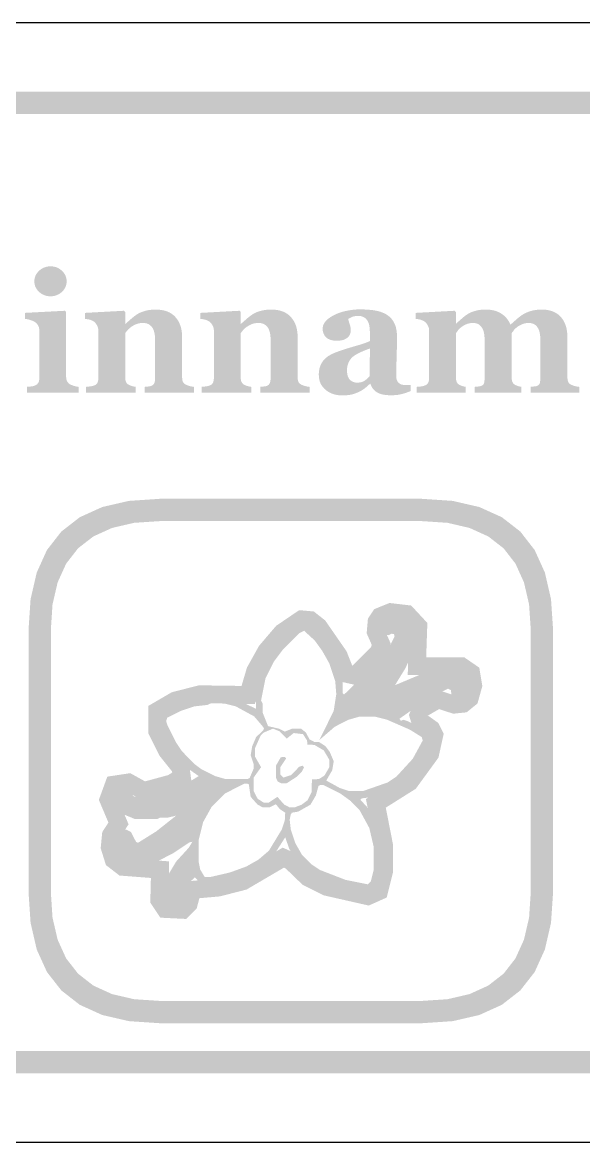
# Model space of a CAD drawing. Header units: millimetres. Extents: x 6 to 594, y 82 to 394.
# Drawn here: x 22.79 to 32.85, y 159.76 to 179.84 of the extents above; entities that cross this region are included whole.
import ezdxf

# ---------------------------------------------------------------- set-up
doc = ezdxf.new("R2010")
doc.units = ezdxf.units.MM
doc.layers.add('CUT', color=1, linetype='Continuous')
doc.layers.add('RASTER', color=7, linetype='Continuous')

msp = doc.modelspace()

# ---------------------------------------------------------------- hatches: boundary and pattern name
at = {"layer": 'RASTER'}
h = msp.add_hatch(color=7, dxfattribs=at)
h.paths.add_polyline_path([(7.2, 176.4), (7.234, 176.916), (7.337, 177.363), (7.509, 177.741), (7.75, 178.05), (8.059, 178.291), (8.438, 178.463), (8.884, 178.566), (9.4, 178.6), (66.6, 178.6), (67.116, 178.566), (67.563, 178.463), (67.941, 178.291), (68.25, 178.05), (68.491, 177.741), (68.663, 177.363), (68.766, 176.916), (68.8, 176.4), (68.8, 163.2), (68.766, 162.684), (68.663, 162.238), (68.491, 161.859), (68.25, 161.55), (67.941, 161.309), (67.563, 161.138), (67.116, 161.034), (66.6, 161), (9.4, 161), (8.884, 161.034), (8.438, 161.138), (8.059, 161.309), (7.75, 161.55), (7.509, 161.859), (7.337, 162.238), (7.234, 162.684), (7.2, 163.2)])
h.paths.add_polyline_path([(7.6, 176.4), (7.6, 163.2), (7.628, 162.778), (7.712, 162.413), (7.853, 162.103), (8.05, 161.85), (8.303, 161.653), (8.612, 161.513), (8.978, 161.428), (9.4, 161.4), (66.6, 161.4), (67.022, 161.428), (67.387, 161.513), (67.697, 161.653), (67.95, 161.85), (68.147, 162.103), (68.288, 162.413), (68.372, 162.778), (68.4, 163.2), (68.4, 176.4), (68.372, 176.822), (68.288, 177.188), (68.147, 177.497), (67.95, 177.75), (67.697, 177.947), (67.387, 178.088), (67.022, 178.172), (66.6, 178.2), (9.4, 178.2), (8.978, 178.172), (8.612, 178.088), (8.303, 177.947), (8.05, 177.75), (7.853, 177.497), (7.712, 177.188), (7.628, 176.822), (7.6, 176.4)])
h = msp.add_hatch(color=7, dxfattribs=at)
h.paths.add_polyline_path([(23.797, 173.2), (22.871, 173.2), (22.871, 173.307), (22.881, 173.308), (22.89, 173.308), (22.899, 173.309), (22.909, 173.31), (22.918, 173.311), (22.927, 173.312), (22.937, 173.313), (22.946, 173.314), (22.955, 173.315), (22.963, 173.317), (22.972, 173.318), (22.98, 173.32), (22.988, 173.322), (22.995, 173.324), (23.002, 173.326), (23.009, 173.329), (23.02, 173.334), (23.03, 173.339), (23.04, 173.344), (23.049, 173.35), (23.057, 173.357), (23.063, 173.364), (23.07, 173.371), (23.075, 173.379), (23.079, 173.388), (23.083, 173.397), (23.086, 173.407), (23.089, 173.418), (23.091, 173.429), (23.093, 173.441), (23.093, 173.453), (23.094, 173.467), (23.094, 174.319), (23.093, 174.332), (23.092, 174.344), (23.09, 174.356), (23.088, 174.367), (23.085, 174.378), (23.081, 174.389), (23.076, 174.399), (23.07, 174.409), (23.064, 174.419), (23.058, 174.428), (23.051, 174.436), (23.044, 174.444), (23.036, 174.452), (23.029, 174.459), (23.02, 174.465), (23.012, 174.471), (23.005, 174.476), (22.997, 174.48), (22.988, 174.484), (22.979, 174.489), (22.968, 174.493), (22.957, 174.497), (22.945, 174.501), (22.932, 174.505), (22.919, 174.509), (22.906, 174.513), (22.893, 174.516), (22.881, 174.518), (22.869, 174.521), (22.857, 174.523), (22.846, 174.524), (22.834, 174.526), (22.834, 174.633), (23.552, 174.671), (23.574, 174.649), (23.574, 173.486), (23.575, 173.473), (23.576, 173.461), (23.577, 173.449), (23.58, 173.438), (23.583, 173.428), (23.587, 173.417), (23.591, 173.408), (23.596, 173.398), (23.602, 173.39), (23.608, 173.382), (23.615, 173.374), (23.623, 173.367), (23.631, 173.361), (23.64, 173.355), (23.649, 173.35), (23.659, 173.345), (23.667, 173.342), (23.674, 173.339), (23.682, 173.336), (23.69, 173.333), (23.698, 173.33), (23.706, 173.327), (23.715, 173.324), (23.724, 173.322), (23.732, 173.319), (23.741, 173.317), (23.75, 173.315), (23.76, 173.313), (23.769, 173.311), (23.778, 173.309), (23.787, 173.308), (23.797, 173.307)])
h.paths.add_polyline_path([(23.583, 175.198), (23.582, 175.171), (23.578, 175.144), (23.571, 175.119), (23.562, 175.095), (23.55, 175.072), (23.535, 175.05), (23.517, 175.028), (23.497, 175.008), (23.475, 174.99), (23.452, 174.974), (23.429, 174.961), (23.404, 174.95), (23.378, 174.941), (23.351, 174.935), (23.323, 174.931), (23.294, 174.93), (23.265, 174.931), (23.237, 174.935), (23.21, 174.941), (23.184, 174.95), (23.159, 174.961), (23.135, 174.974), (23.112, 174.99), (23.09, 175.008), (23.07, 175.028), (23.053, 175.05), (23.038, 175.072), (23.026, 175.095), (23.016, 175.119), (23.01, 175.144), (23.006, 175.171), (23.004, 175.198), (23.006, 175.225), (23.01, 175.252), (23.016, 175.277), (23.026, 175.301), (23.038, 175.325), (23.053, 175.347), (23.07, 175.368), (23.09, 175.388), (23.112, 175.407), (23.135, 175.423), (23.159, 175.437), (23.184, 175.448), (23.21, 175.456), (23.237, 175.463), (23.265, 175.466), (23.294, 175.468), (23.324, 175.466), (23.352, 175.463), (23.379, 175.456), (23.405, 175.448), (23.43, 175.437), (23.453, 175.423), (23.476, 175.407), (23.498, 175.388), (23.518, 175.368), (23.535, 175.347), (23.55, 175.325), (23.562, 175.301), (23.571, 175.277), (23.578, 175.252), (23.582, 175.225), (23.583, 175.198)])
for points in [[(25.865, 173.2), (24.983, 173.2), (24.983, 173.307), (24.991, 173.308), (24.998, 173.308), (25.006, 173.309), (25.014, 173.31), (25.023, 173.311), (25.032, 173.312), (25.041, 173.313), (25.051, 173.314), (25.06, 173.315), (25.069, 173.317), (25.078, 173.318), (25.086, 173.32), (25.093, 173.322), (25.099, 173.324), (25.105, 173.326), (25.111, 173.329), (25.118, 173.333), (25.125, 173.338), (25.131, 173.343), (25.137, 173.349), (25.142, 173.355), (25.147, 173.361), (25.151, 173.368), (25.155, 173.376), (25.158, 173.384), (25.161, 173.393), (25.163, 173.403), (25.165, 173.414), (25.166, 173.426), (25.167, 173.438), (25.168, 173.452), (25.168, 173.467), (25.168, 174.152), (25.167, 174.188), (25.165, 174.222), (25.16, 174.254), (25.154, 174.283), (25.147, 174.31), (25.137, 174.335), (25.126, 174.357), (25.113, 174.377), (25.098, 174.395), (25.082, 174.41), (25.065, 174.423), (25.045, 174.434), (25.024, 174.442), (25.001, 174.448), (24.977, 174.451), (24.951, 174.452), (24.937, 174.452), (24.922, 174.451), (24.908, 174.45), (24.895, 174.448), (24.881, 174.446), (24.868, 174.443), (24.855, 174.439), (24.842, 174.435), (24.829, 174.43), (24.817, 174.425), (24.804, 174.419), (24.792, 174.413), (24.78, 174.407), (24.767, 174.399), (24.755, 174.392), (24.743, 174.384), (24.733, 174.376), (24.723, 174.369), (24.714, 174.361), (24.705, 174.354), (24.697, 174.346), (24.689, 174.339), (24.682, 174.331), (24.675, 174.324), (24.669, 174.316), (24.663, 174.309), (24.657, 174.301), (24.651, 174.295), (24.646, 174.288), (24.641, 174.282), (24.636, 174.275), (24.632, 174.269), (24.632, 173.483), (24.632, 173.47), (24.633, 173.458), (24.634, 173.447), (24.635, 173.436), (24.638, 173.425), (24.64, 173.415), (24.643, 173.406), (24.646, 173.397), (24.65, 173.389), (24.655, 173.381), (24.66, 173.374), (24.666, 173.367), (24.672, 173.361), (24.679, 173.355), (24.687, 173.35), (24.695, 173.345), (24.701, 173.342), (24.707, 173.339), (24.714, 173.336), (24.721, 173.333), (24.729, 173.33), (24.737, 173.327), (24.745, 173.324), (24.753, 173.322), (24.762, 173.319), (24.771, 173.317), (24.78, 173.315), (24.788, 173.313), (24.797, 173.311), (24.805, 173.309), (24.814, 173.308), (24.822, 173.307), (24.822, 173.2), (23.932, 173.2), (23.932, 173.307), (23.941, 173.308), (23.95, 173.309), (23.959, 173.309), (23.968, 173.31), (23.978, 173.311), (23.987, 173.313), (23.996, 173.314), (24.006, 173.315), (24.015, 173.316), (24.024, 173.318), (24.032, 173.319), (24.04, 173.321), (24.048, 173.323), (24.055, 173.325), (24.063, 173.327), (24.069, 173.329), (24.081, 173.333), (24.091, 173.338), (24.1, 173.343), (24.109, 173.349), (24.116, 173.356), (24.123, 173.363), (24.129, 173.371), (24.134, 173.379), (24.138, 173.387), (24.141, 173.397), (24.145, 173.407), (24.147, 173.418), (24.149, 173.429), (24.15, 173.441), (24.151, 173.453), (24.151, 173.467), (24.151, 174.319), (24.151, 174.33), (24.15, 174.342), (24.148, 174.353), (24.146, 174.364), (24.142, 174.375), (24.138, 174.386), (24.133, 174.397), (24.128, 174.408), (24.122, 174.419), (24.115, 174.429), (24.108, 174.439), (24.101, 174.448), (24.093, 174.457), (24.085, 174.465), (24.076, 174.473), (24.066, 174.48), (24.06, 174.485), (24.052, 174.489), (24.045, 174.493), (24.037, 174.496), (24.028, 174.5), (24.019, 174.503), (24.01, 174.507), (24, 174.51), (23.99, 174.512), (23.979, 174.515), (23.968, 174.517), (23.957, 174.519), (23.946, 174.521), (23.935, 174.523), (23.923, 174.524), (23.911, 174.526), (23.911, 174.633), (24.61, 174.671), (24.632, 174.649), (24.632, 174.436), (24.638, 174.436), (24.648, 174.446), (24.659, 174.456), (24.671, 174.466), (24.683, 174.477), (24.696, 174.488), (24.709, 174.499), (24.723, 174.512), (24.737, 174.524), (24.752, 174.537), (24.766, 174.549), (24.78, 174.56), (24.794, 174.571), (24.807, 174.581), (24.82, 174.59), (24.833, 174.599), (24.846, 174.608), (24.86, 174.616), (24.875, 174.625), (24.891, 174.633), (24.908, 174.64), (24.927, 174.648), (24.946, 174.655), (24.966, 174.661), (24.988, 174.668), (25.01, 174.674), (25.032, 174.679), (25.055, 174.683), (25.079, 174.686), (25.102, 174.689), (25.126, 174.691), (25.151, 174.692), (25.175, 174.693), (25.233, 174.691), (25.287, 174.684), (25.338, 174.674), (25.384, 174.659), (25.427, 174.64), (25.466, 174.616), (25.502, 174.589), (25.533, 174.557), (25.561, 174.522), (25.586, 174.484), (25.606, 174.443), (25.623, 174.4), (25.636, 174.353), (25.645, 174.304), (25.651, 174.252), (25.653, 174.198), (25.653, 173.48), (25.653, 173.467), (25.654, 173.454), (25.655, 173.442), (25.657, 173.431), (25.659, 173.421), (25.662, 173.411), (25.665, 173.402), (25.669, 173.393), (25.673, 173.386), (25.679, 173.378), (25.685, 173.371), (25.692, 173.364), (25.7, 173.358), (25.709, 173.352), (25.718, 173.347), (25.729, 173.342), (25.735, 173.34), (25.741, 173.337), (25.748, 173.334), (25.755, 173.332), (25.763, 173.329), (25.77, 173.327), (25.778, 173.324), (25.787, 173.322), (25.796, 173.319), (25.805, 173.317), (25.814, 173.315), (25.824, 173.313), (25.834, 173.311), (25.844, 173.309), (25.854, 173.308), (25.865, 173.307)], [(27.935, 173.2), (27.053, 173.2), (27.053, 173.307), (27.06, 173.308), (27.068, 173.308), (27.076, 173.309), (27.084, 173.31), (27.093, 173.311), (27.102, 173.312), (27.111, 173.313), (27.121, 173.314), (27.13, 173.315), (27.139, 173.317), (27.148, 173.318), (27.155, 173.32), (27.163, 173.322), (27.169, 173.324), (27.175, 173.326), (27.181, 173.329), (27.188, 173.333), (27.195, 173.338), (27.201, 173.343), (27.207, 173.349), (27.212, 173.355), (27.217, 173.361), (27.221, 173.368), (27.225, 173.376), (27.228, 173.384), (27.23, 173.393), (27.233, 173.403), (27.234, 173.414), (27.236, 173.426), (27.237, 173.438), (27.238, 173.452), (27.238, 173.467), (27.238, 174.152), (27.237, 174.188), (27.234, 174.222), (27.23, 174.254), (27.224, 174.283), (27.216, 174.31), (27.207, 174.335), (27.196, 174.357), (27.183, 174.377), (27.168, 174.395), (27.152, 174.41), (27.134, 174.423), (27.115, 174.434), (27.094, 174.442), (27.071, 174.448), (27.047, 174.451), (27.021, 174.452), (27.006, 174.452), (26.992, 174.451), (26.978, 174.45), (26.964, 174.448), (26.951, 174.446), (26.938, 174.443), (26.925, 174.439), (26.912, 174.435), (26.899, 174.43), (26.887, 174.425), (26.874, 174.419), (26.862, 174.413), (26.85, 174.407), (26.837, 174.399), (26.825, 174.392), (26.813, 174.384), (26.803, 174.376), (26.793, 174.369), (26.783, 174.361), (26.775, 174.354), (26.766, 174.346), (26.759, 174.339), (26.752, 174.331), (26.745, 174.324), (26.739, 174.316), (26.733, 174.309), (26.727, 174.301), (26.721, 174.295), (26.716, 174.288), (26.711, 174.282), (26.706, 174.275), (26.702, 174.269), (26.702, 173.483), (26.702, 173.47), (26.703, 173.458), (26.704, 173.447), (26.705, 173.436), (26.707, 173.425), (26.71, 173.415), (26.713, 173.406), (26.716, 173.397), (26.72, 173.389), (26.725, 173.381), (26.73, 173.374), (26.736, 173.367), (26.742, 173.361), (26.749, 173.355), (26.757, 173.35), (26.765, 173.345), (26.771, 173.342), (26.777, 173.339), (26.784, 173.336), (26.791, 173.333), (26.799, 173.33), (26.806, 173.327), (26.815, 173.324), (26.823, 173.322), (26.832, 173.319), (26.841, 173.317), (26.849, 173.315), (26.858, 173.313), (26.867, 173.311), (26.875, 173.309), (26.884, 173.308), (26.892, 173.307), (26.892, 173.2), (26.001, 173.2), (26.001, 173.307), (26.011, 173.308), (26.02, 173.309), (26.029, 173.309), (26.038, 173.31), (26.048, 173.311), (26.057, 173.313), (26.066, 173.314), (26.075, 173.315), (26.085, 173.316), (26.093, 173.318), (26.102, 173.319), (26.11, 173.321), (26.118, 173.323), (26.125, 173.325), (26.132, 173.327), (26.139, 173.329), (26.15, 173.333), (26.161, 173.338), (26.17, 173.343), (26.179, 173.349), (26.186, 173.356), (26.193, 173.363), (26.199, 173.371), (26.204, 173.379), (26.208, 173.387), (26.211, 173.397), (26.214, 173.407), (26.217, 173.418), (26.219, 173.429), (26.22, 173.441), (26.221, 173.453), (26.221, 173.467), (26.221, 174.319), (26.221, 174.33), (26.22, 174.342), (26.218, 174.353), (26.215, 174.364), (26.212, 174.375), (26.208, 174.386), (26.203, 174.397), (26.198, 174.408), (26.192, 174.419), (26.185, 174.429), (26.178, 174.439), (26.171, 174.448), (26.163, 174.457), (26.154, 174.465), (26.146, 174.473), (26.136, 174.48), (26.129, 174.485), (26.122, 174.489), (26.114, 174.493), (26.106, 174.496), (26.098, 174.5), (26.089, 174.503), (26.079, 174.507), (26.07, 174.51), (26.059, 174.512), (26.049, 174.515), (26.038, 174.517), (26.027, 174.519), (26.016, 174.521), (26.005, 174.523), (25.993, 174.524), (25.981, 174.526), (25.981, 174.633), (26.68, 174.671), (26.702, 174.649), (26.702, 174.436), (26.708, 174.436), (26.718, 174.446), (26.729, 174.456), (26.741, 174.466), (26.753, 174.477), (26.766, 174.488), (26.779, 174.499), (26.793, 174.512), (26.807, 174.524), (26.822, 174.537), (26.836, 174.549), (26.85, 174.56), (26.864, 174.571), (26.877, 174.581), (26.89, 174.59), (26.903, 174.599), (26.916, 174.608), (26.93, 174.616), (26.945, 174.625), (26.961, 174.633), (26.978, 174.64), (26.996, 174.648), (27.016, 174.655), (27.036, 174.661), (27.058, 174.668), (27.08, 174.674), (27.102, 174.679), (27.125, 174.683), (27.148, 174.686), (27.172, 174.689), (27.196, 174.691), (27.22, 174.692), (27.245, 174.693), (27.303, 174.691), (27.357, 174.684), (27.407, 174.674), (27.454, 174.659), (27.497, 174.64), (27.536, 174.616), (27.572, 174.589), (27.603, 174.557), (27.631, 174.522), (27.656, 174.484), (27.676, 174.443), (27.693, 174.4), (27.706, 174.353), (27.715, 174.304), (27.721, 174.252), (27.723, 174.198), (27.723, 173.48), (27.723, 173.467), (27.724, 173.454), (27.725, 173.442), (27.727, 173.431), (27.729, 173.421), (27.732, 173.411), (27.735, 173.402), (27.739, 173.393), (27.743, 173.386), (27.749, 173.378), (27.755, 173.371), (27.762, 173.364), (27.77, 173.358), (27.779, 173.352), (27.788, 173.347), (27.799, 173.342), (27.805, 173.34), (27.811, 173.337), (27.818, 173.334), (27.825, 173.332), (27.832, 173.329), (27.84, 173.327), (27.848, 173.324), (27.857, 173.322), (27.865, 173.319), (27.874, 173.317), (27.884, 173.315), (27.893, 173.313), (27.903, 173.311), (27.914, 173.309), (27.924, 173.308), (27.935, 173.307)], [(32.769, 173.2), (31.896, 173.2), (31.896, 173.307), (31.904, 173.308), (31.912, 173.309), (31.921, 173.31), (31.929, 173.311), (31.937, 173.312), (31.946, 173.313), (31.955, 173.314), (31.963, 173.314), (31.972, 173.315), (31.98, 173.316), (31.988, 173.318), (31.996, 173.319), (32.003, 173.321), (32.01, 173.324), (32.016, 173.326), (32.022, 173.329), (32.03, 173.333), (32.037, 173.337), (32.043, 173.343), (32.048, 173.348), (32.053, 173.355), (32.057, 173.362), (32.06, 173.37), (32.063, 173.378), (32.065, 173.387), (32.067, 173.396), (32.068, 173.407), (32.07, 173.417), (32.071, 173.429), (32.071, 173.441), (32.072, 173.453), (32.072, 173.467), (32.072, 174.151), (32.071, 174.187), (32.068, 174.221), (32.064, 174.253), (32.058, 174.283), (32.051, 174.31), (32.042, 174.335), (32.031, 174.357), (32.018, 174.377), (32.004, 174.395), (31.989, 174.41), (31.972, 174.423), (31.953, 174.434), (31.933, 174.442), (31.912, 174.448), (31.889, 174.451), (31.865, 174.452), (31.85, 174.452), (31.835, 174.451), (31.82, 174.45), (31.806, 174.447), (31.792, 174.445), (31.779, 174.441), (31.766, 174.437), (31.753, 174.433), (31.741, 174.428), (31.729, 174.422), (31.718, 174.416), (31.706, 174.411), (31.695, 174.404), (31.684, 174.398), (31.673, 174.391), (31.663, 174.384), (31.653, 174.376), (31.643, 174.368), (31.634, 174.361), (31.625, 174.353), (31.617, 174.345), (31.61, 174.337), (31.603, 174.33), (31.597, 174.322), (31.591, 174.315), (31.586, 174.307), (31.581, 174.3), (31.576, 174.294), (31.571, 174.287), (31.566, 174.281), (31.562, 174.275), (31.558, 174.269), (31.558, 173.483), (31.558, 173.47), (31.558, 173.458), (31.559, 173.446), (31.561, 173.435), (31.562, 173.425), (31.565, 173.415), (31.567, 173.406), (31.57, 173.397), (31.574, 173.389), (31.578, 173.381), (31.582, 173.374), (31.588, 173.368), (31.594, 173.361), (31.601, 173.355), (31.608, 173.35), (31.616, 173.345), (31.622, 173.342), (31.628, 173.339), (31.635, 173.336), (31.641, 173.333), (31.648, 173.33), (31.655, 173.327), (31.662, 173.324), (31.67, 173.322), (31.677, 173.319), (31.685, 173.317), (31.693, 173.315), (31.701, 173.313), (31.709, 173.311), (31.717, 173.309), (31.725, 173.308), (31.733, 173.307), (31.733, 173.2), (30.897, 173.2), (30.897, 173.307), (30.904, 173.308), (30.912, 173.308), (30.919, 173.309), (30.928, 173.31), (30.936, 173.311), (30.945, 173.312), (30.955, 173.313), (30.964, 173.314), (30.974, 173.315), (30.983, 173.317), (30.991, 173.318), (30.999, 173.32), (31.006, 173.322), (31.012, 173.324), (31.018, 173.326), (31.023, 173.329), (31.03, 173.333), (31.037, 173.338), (31.043, 173.343), (31.048, 173.349), (31.053, 173.355), (31.057, 173.361), (31.061, 173.368), (31.063, 173.376), (31.065, 173.384), (31.067, 173.393), (31.069, 173.403), (31.07, 173.414), (31.071, 173.426), (31.072, 173.438), (31.073, 173.452), (31.073, 173.467), (31.073, 174.151), (31.072, 174.187), (31.069, 174.221), (31.065, 174.253), (31.059, 174.283), (31.052, 174.31), (31.043, 174.335), (31.032, 174.357), (31.019, 174.377), (31.005, 174.395), (30.99, 174.41), (30.973, 174.423), (30.954, 174.434), (30.934, 174.442), (30.913, 174.448), (30.89, 174.451), (30.866, 174.452), (30.851, 174.452), (30.836, 174.451), (30.821, 174.45), (30.807, 174.447), (30.793, 174.445), (30.78, 174.441), (30.767, 174.437), (30.754, 174.433), (30.742, 174.428), (30.73, 174.422), (30.718, 174.416), (30.707, 174.411), (30.696, 174.404), (30.685, 174.398), (30.674, 174.391), (30.664, 174.384), (30.654, 174.376), (30.644, 174.368), (30.635, 174.361), (30.626, 174.353), (30.618, 174.345), (30.611, 174.337), (30.604, 174.33), (30.598, 174.322), (30.592, 174.315), (30.587, 174.307), (30.582, 174.3), (30.577, 174.294), (30.572, 174.287), (30.567, 174.281), (30.563, 174.275), (30.559, 174.269), (30.559, 173.483), (30.559, 173.47), (30.559, 173.458), (30.56, 173.447), (30.562, 173.436), (30.564, 173.425), (30.566, 173.416), (30.569, 173.406), (30.572, 173.398), (30.575, 173.39), (30.58, 173.382), (30.585, 173.375), (30.59, 173.368), (30.596, 173.361), (30.603, 173.355), (30.611, 173.35), (30.619, 173.345), (30.625, 173.342), (30.631, 173.339), (30.637, 173.336), (30.644, 173.333), (30.651, 173.33), (30.658, 173.327), (30.665, 173.324), (30.672, 173.322), (30.68, 173.319), (30.687, 173.317), (30.695, 173.315), (30.703, 173.313), (30.711, 173.311), (30.719, 173.309), (30.727, 173.308), (30.736, 173.307), (30.736, 173.2), (29.858, 173.2), (29.858, 173.307), (29.868, 173.308), (29.877, 173.308), (29.887, 173.309), (29.896, 173.31), (29.905, 173.311), (29.915, 173.312), (29.924, 173.313), (29.933, 173.314), (29.942, 173.315), (29.951, 173.317), (29.959, 173.318), (29.967, 173.32), (29.975, 173.322), (29.982, 173.324), (29.989, 173.326), (29.996, 173.329), (30.007, 173.334), (30.018, 173.339), (30.027, 173.344), (30.036, 173.35), (30.043, 173.357), (30.05, 173.364), (30.056, 173.371), (30.061, 173.379), (30.065, 173.388), (30.068, 173.397), (30.071, 173.407), (30.074, 173.418), (30.076, 173.429), (30.077, 173.441), (30.078, 173.453), (30.078, 173.467), (30.078, 174.319), (30.078, 174.331), (30.077, 174.342), (30.075, 174.354), (30.072, 174.365), (30.068, 174.377), (30.064, 174.388), (30.059, 174.399), (30.053, 174.411), (30.047, 174.422), (30.04, 174.432), (30.033, 174.441), (30.026, 174.45), (30.018, 174.459), (30.01, 174.467), (30.002, 174.474), (29.993, 174.48), (29.986, 174.485), (29.979, 174.489), (29.971, 174.493), (29.963, 174.496), (29.955, 174.5), (29.946, 174.503), (29.936, 174.507), (29.927, 174.51), (29.916, 174.512), (29.906, 174.515), (29.895, 174.517), (29.884, 174.519), (29.873, 174.521), (29.862, 174.523), (29.85, 174.524), (29.838, 174.526), (29.838, 174.633), (30.537, 174.671), (30.559, 174.649), (30.559, 174.442), (30.564, 174.442), (30.575, 174.452), (30.586, 174.461), (30.597, 174.472), (30.609, 174.482), (30.622, 174.493), (30.635, 174.505), (30.648, 174.517), (30.662, 174.529), (30.676, 174.542), (30.69, 174.553), (30.703, 174.564), (30.717, 174.575), (30.73, 174.585), (30.743, 174.594), (30.756, 174.603), (30.768, 174.611), (30.782, 174.619), (30.797, 174.627), (30.813, 174.635), (30.83, 174.643), (30.848, 174.65), (30.867, 174.657), (30.886, 174.663), (30.907, 174.669), (30.929, 174.675), (30.951, 174.679), (30.973, 174.684), (30.996, 174.687), (31.02, 174.689), (31.044, 174.691), (31.068, 174.692), (31.093, 174.693), (31.134, 174.692), (31.173, 174.688), (31.211, 174.682), (31.247, 174.675), (31.281, 174.664), (31.313, 174.652), (31.343, 174.637), (31.372, 174.62), (31.399, 174.601), (31.424, 174.581), (31.447, 174.559), (31.468, 174.536), (31.487, 174.511), (31.504, 174.485), (31.519, 174.457), (31.531, 174.428), (31.544, 174.428), (31.555, 174.438), (31.567, 174.448), (31.579, 174.459), (31.592, 174.471), (31.605, 174.482), (31.619, 174.495), (31.633, 174.507), (31.648, 174.521), (31.664, 174.534), (31.679, 174.546), (31.693, 174.558), (31.707, 174.569), (31.721, 174.579), (31.735, 174.589), (31.748, 174.598), (31.761, 174.606), (31.776, 174.615), (31.792, 174.624), (31.809, 174.632), (31.826, 174.64), (31.845, 174.647), (31.865, 174.655), (31.885, 174.661), (31.907, 174.668), (31.929, 174.674), (31.952, 174.679), (31.975, 174.683), (31.999, 174.686), (32.023, 174.689), (32.047, 174.691), (32.072, 174.692), (32.097, 174.693), (32.15, 174.691), (32.201, 174.685), (32.248, 174.674), (32.292, 174.66), (32.333, 174.642), (32.371, 174.619), (32.406, 174.593), (32.437, 174.562), (32.465, 174.528), (32.489, 174.49), (32.51, 174.449), (32.527, 174.404), (32.54, 174.356), (32.549, 174.305), (32.555, 174.25), (32.557, 174.192), (32.557, 173.48), (32.557, 173.467), (32.558, 173.454), (32.559, 173.442), (32.561, 173.431), (32.563, 173.42), (32.566, 173.41), (32.569, 173.401), (32.573, 173.393), (32.577, 173.385), (32.582, 173.377), (32.589, 173.37), (32.595, 173.364), (32.603, 173.357), (32.612, 173.352), (32.621, 173.347), (32.631, 173.342), (32.637, 173.34), (32.644, 173.337), (32.65, 173.334), (32.658, 173.332), (32.665, 173.329), (32.673, 173.327), (32.681, 173.324), (32.689, 173.322), (32.698, 173.319), (32.707, 173.317), (32.717, 173.315), (32.726, 173.313), (32.737, 173.311), (32.747, 173.309), (32.758, 173.308), (32.769, 173.307)]]:
    msp.add_hatch(color=7, dxfattribs=at).paths.add_polyline_path(points)
h = msp.add_hatch(color=7, dxfattribs=at)
h.paths.add_polyline_path([(29.746, 173.231), (29.729, 173.224), (29.712, 173.217), (29.694, 173.211), (29.675, 173.204), (29.656, 173.198), (29.636, 173.191), (29.615, 173.185), (29.593, 173.179), (29.571, 173.174), (29.549, 173.169), (29.526, 173.165), (29.503, 173.162), (29.479, 173.159), (29.456, 173.158), (29.432, 173.156), (29.407, 173.156), (29.364, 173.157), (29.323, 173.159), (29.285, 173.164), (29.251, 173.169), (29.219, 173.177), (29.191, 173.186), (29.165, 173.197), (29.142, 173.21), (29.122, 173.224), (29.103, 173.239), (29.086, 173.256), (29.071, 173.275), (29.057, 173.294), (29.045, 173.316), (29.035, 173.338), (29.026, 173.363), (29.018, 173.363), (29.005, 173.35), (28.993, 173.339), (28.981, 173.327), (28.969, 173.316), (28.957, 173.306), (28.945, 173.296), (28.933, 173.287), (28.922, 173.278), (28.91, 173.269), (28.898, 173.261), (28.886, 173.253), (28.874, 173.245), (28.861, 173.238), (28.849, 173.231), (28.836, 173.224), (28.823, 173.218), (28.806, 173.21), (28.789, 173.203), (28.772, 173.196), (28.755, 173.19), (28.739, 173.184), (28.722, 173.179), (28.706, 173.174), (28.69, 173.17), (28.673, 173.166), (28.655, 173.163), (28.635, 173.161), (28.614, 173.158), (28.591, 173.157), (28.566, 173.156), (28.54, 173.155), (28.512, 173.155), (28.471, 173.156), (28.43, 173.161), (28.392, 173.169), (28.355, 173.18), (28.319, 173.194), (28.285, 173.211), (28.253, 173.231), (28.222, 173.255), (28.194, 173.281), (28.17, 173.309), (28.149, 173.339), (28.132, 173.372), (28.119, 173.406), (28.11, 173.442), (28.104, 173.48), (28.102, 173.521), (28.102, 173.544), (28.104, 173.567), (28.106, 173.588), (28.109, 173.609), (28.112, 173.629), (28.117, 173.648), (28.122, 173.666), (28.128, 173.683), (28.135, 173.699), (28.143, 173.715), (28.151, 173.73), (28.16, 173.745), (28.17, 173.76), (28.18, 173.774), (28.191, 173.788), (28.203, 173.801), (28.214, 173.812), (28.226, 173.823), (28.238, 173.833), (28.251, 173.843), (28.263, 173.853), (28.277, 173.862), (28.291, 173.87), (28.305, 173.878), (28.32, 173.886), (28.335, 173.893), (28.35, 173.901), (28.366, 173.908), (28.382, 173.915), (28.398, 173.922), (28.415, 173.929), (28.432, 173.935), (28.465, 173.947), (28.501, 173.96), (28.538, 173.972), (28.577, 173.985), (28.617, 173.997), (28.659, 174.01), (28.703, 174.023), (28.748, 174.036), (28.793, 174.049), (28.834, 174.061), (28.872, 174.073), (28.908, 174.085), (28.94, 174.096), (28.969, 174.108), (28.995, 174.118), (29.018, 174.129), (29.018, 174.269), (29.017, 174.279), (29.017, 174.289), (29.017, 174.3), (29.016, 174.312), (29.015, 174.324), (29.014, 174.337), (29.013, 174.351), (29.012, 174.366), (29.01, 174.381), (29.008, 174.395), (29.005, 174.408), (29.003, 174.421), (28.999, 174.434), (28.996, 174.445), (28.991, 174.457), (28.987, 174.467), (28.981, 174.479), (28.975, 174.49), (28.968, 174.5), (28.96, 174.51), (28.952, 174.52), (28.943, 174.529), (28.933, 174.538), (28.922, 174.546), (28.911, 174.554), (28.899, 174.56), (28.885, 174.566), (28.871, 174.57), (28.857, 174.574), (28.841, 174.576), (28.824, 174.578), (28.807, 174.578), (28.791, 174.578), (28.776, 174.577), (28.761, 174.576), (28.747, 174.574), (28.734, 174.571), (28.722, 174.568), (28.71, 174.564), (28.699, 174.56), (28.688, 174.556), (28.678, 174.551), (28.669, 174.546), (28.66, 174.542), (28.652, 174.537), (28.644, 174.532), (28.636, 174.528), (28.629, 174.523), (28.631, 174.515), (28.633, 174.506), (28.635, 174.496), (28.638, 174.486), (28.641, 174.474), (28.645, 174.462), (28.649, 174.448), (28.654, 174.433), (28.659, 174.418), (28.663, 174.404), (28.667, 174.389), (28.67, 174.374), (28.672, 174.36), (28.674, 174.346), (28.674, 174.332), (28.675, 174.318), (28.675, 174.311), (28.674, 174.304), (28.673, 174.297), (28.672, 174.29), (28.67, 174.282), (28.667, 174.273), (28.665, 174.265), (28.662, 174.255), (28.658, 174.246), (28.654, 174.238), (28.65, 174.23), (28.646, 174.222), (28.641, 174.215), (28.635, 174.208), (28.63, 174.202), (28.624, 174.196), (28.615, 174.189), (28.606, 174.182), (28.597, 174.176), (28.588, 174.17), (28.578, 174.165), (28.568, 174.16), (28.558, 174.155), (28.548, 174.151), (28.537, 174.147), (28.524, 174.144), (28.511, 174.141), (28.495, 174.139), (28.478, 174.137), (28.46, 174.136), (28.441, 174.135), (28.42, 174.135), (28.39, 174.135), (28.362, 174.138), (28.336, 174.143), (28.312, 174.149), (28.29, 174.158), (28.269, 174.168), (28.251, 174.18), (28.234, 174.194), (28.219, 174.209), (28.206, 174.226), (28.196, 174.243), (28.187, 174.262), (28.18, 174.282), (28.175, 174.303), (28.172, 174.325), (28.171, 174.348), (28.172, 174.369), (28.175, 174.388), (28.18, 174.408), (28.187, 174.426), (28.196, 174.444), (28.208, 174.462), (28.221, 174.479), (28.236, 174.496), (28.253, 174.512), (28.27, 174.527), (28.289, 174.541), (28.308, 174.555), (28.329, 174.568), (28.35, 174.581), (28.372, 174.592), (28.395, 174.603), (28.419, 174.614), (28.443, 174.624), (28.468, 174.633), (28.494, 174.642), (28.521, 174.651), (28.549, 174.658), (28.578, 174.665), (28.607, 174.671), (28.637, 174.677), (28.666, 174.682), (28.695, 174.686), (28.723, 174.69), (28.751, 174.692), (28.778, 174.694), (28.804, 174.695), (28.83, 174.696), (28.865, 174.695), (28.9, 174.695), (28.933, 174.693), (28.966, 174.691), (28.999, 174.689), (29.03, 174.686), (29.061, 174.683), (29.091, 174.679), (29.12, 174.674), (29.149, 174.668), (29.177, 174.661), (29.204, 174.653), (29.23, 174.644), (29.256, 174.633), (29.281, 174.622), (29.305, 174.609), (29.327, 174.596), (29.348, 174.581), (29.368, 174.564), (29.386, 174.546), (29.404, 174.527), (29.42, 174.506), (29.435, 174.484), (29.449, 174.46), (29.462, 174.435), (29.472, 174.408), (29.482, 174.379), (29.489, 174.348), (29.495, 174.316), (29.499, 174.281), (29.502, 174.245), (29.502, 174.206), (29.502, 174.164), (29.502, 174.12), (29.502, 174.074), (29.501, 174.025), (29.5, 173.975), (29.499, 173.923), (29.497, 173.87), (29.496, 173.814), (29.494, 173.759), (29.493, 173.71), (29.492, 173.665), (29.491, 173.626), (29.49, 173.591), (29.49, 173.561), (29.489, 173.535), (29.489, 173.515), (29.49, 173.499), (29.49, 173.484), (29.492, 173.469), (29.494, 173.456), (29.497, 173.443), (29.5, 173.432), (29.504, 173.421), (29.509, 173.411), (29.514, 173.402), (29.52, 173.393), (29.527, 173.385), (29.534, 173.378), (29.542, 173.371), (29.551, 173.365), (29.56, 173.359), (29.57, 173.354), (29.576, 173.351), (29.584, 173.349), (29.593, 173.346), (29.602, 173.344), (29.612, 173.343), (29.623, 173.342), (29.635, 173.341), (29.648, 173.34), (29.661, 173.339), (29.674, 173.339), (29.687, 173.339), (29.699, 173.338), (29.711, 173.338), (29.723, 173.338), (29.734, 173.338), (29.746, 173.338)])
h.paths.add_polyline_path([(29.018, 173.994), (28.997, 173.987), (28.977, 173.98), (28.956, 173.972), (28.936, 173.964), (28.916, 173.956), (28.895, 173.948), (28.875, 173.939), (28.855, 173.93), (28.835, 173.921), (28.817, 173.912), (28.799, 173.903), (28.782, 173.893), (28.766, 173.884), (28.751, 173.874), (28.736, 173.865), (28.723, 173.855), (28.71, 173.844), (28.698, 173.833), (28.686, 173.821), (28.675, 173.808), (28.665, 173.795), (28.655, 173.78), (28.646, 173.766), (28.638, 173.75), (28.631, 173.734), (28.625, 173.717), (28.619, 173.699), (28.615, 173.681), (28.612, 173.662), (28.609, 173.642), (28.608, 173.621), (28.607, 173.6), (28.608, 173.572), (28.611, 173.547), (28.615, 173.523), (28.62, 173.501), (28.628, 173.482), (28.637, 173.464), (28.647, 173.448), (28.659, 173.434), (28.673, 173.422), (28.687, 173.412), (28.702, 173.403), (28.717, 173.396), (28.734, 173.39), (28.751, 173.386), (28.769, 173.384), (28.788, 173.383), (28.807, 173.384), (28.826, 173.385), (28.844, 173.388), (28.861, 173.391), (28.877, 173.396), (28.892, 173.402), (28.907, 173.408), (28.92, 173.416), (28.933, 173.425), (28.945, 173.434), (28.957, 173.443), (28.969, 173.453), (28.98, 173.463), (28.991, 173.474), (29.002, 173.486), (29.012, 173.497)])
h = msp.add_hatch(color=7, dxfattribs=at)
h.paths.add_polyline_path([(22.9, 168.95), (22.937, 169.501), (23.047, 169.978), (23.23, 170.382), (23.488, 170.713), (23.818, 170.97), (24.222, 171.153), (24.699, 171.263), (25.25, 171.3), (29.95, 171.3), (30.501, 171.263), (30.978, 171.153), (31.382, 170.97), (31.713, 170.713), (31.97, 170.382), (32.153, 169.978), (32.263, 169.501), (32.3, 168.95), (32.3, 164.25), (32.263, 163.699), (32.153, 163.222), (31.97, 162.818), (31.713, 162.488), (31.382, 162.23), (30.978, 162.047), (30.501, 161.937), (29.95, 161.9), (25.25, 161.9), (24.699, 161.937), (24.222, 162.047), (23.818, 162.23), (23.488, 162.488), (23.23, 162.818), (23.047, 163.222), (22.937, 163.699), (22.9, 164.25)])
h.paths.add_polyline_path([(23.3, 168.95), (23.3, 164.25), (23.33, 163.793), (23.422, 163.397), (23.574, 163.062), (23.788, 162.788), (24.062, 162.574), (24.397, 162.422), (24.793, 162.33), (25.25, 162.3), (29.95, 162.3), (30.407, 162.33), (30.803, 162.422), (31.138, 162.574), (31.413, 162.788), (31.626, 163.062), (31.778, 163.397), (31.87, 163.793), (31.9, 164.25), (31.9, 168.95), (31.87, 169.407), (31.778, 169.803), (31.626, 170.138), (31.413, 170.413), (31.138, 170.626), (30.803, 170.778), (30.407, 170.87), (29.95, 170.9), (25.25, 170.9), (24.793, 170.87), (24.397, 170.778), (24.062, 170.626), (23.788, 170.413), (23.574, 170.138), (23.422, 169.803), (23.33, 169.407), (23.3, 168.95)])
h = msp.add_hatch(color=7, dxfattribs=at)
h.paths.add_polyline_path([(29.368, 169.433), (29.757, 169.387), (30.047, 169.075), (30.026, 168.459), (30.708, 168.459), (30.978, 168.273), (31.032, 167.942), (30.945, 167.631), (30.751, 167.473), (30.511, 167.448), (30.257, 167.53), (30.061, 167.417), (30.057, 167.407), (30.054, 167.417), (30.244, 167.282), (30.34, 167.09), (30.246, 166.661), (29.839, 166.102), (29.302, 165.764), (29.433, 165.096), (29.433, 164.609), (29.319, 164.153), (28.997, 164.009), (28.19, 164.192), (27.814, 164.379), (27.506, 164.676), (27.477, 164.689), (26.807, 164.296), (26.328, 164.173), (25.962, 164.141), (25.913, 163.956), (25.726, 163.769), (25.261, 163.792), (25.082, 164.061), (25.093, 164.504), (24.53, 164.547), (24.287, 164.735), (24.193, 165.037), (24.221, 165.326), (24.332, 165.497), (24.16, 165.903), (24.312, 166.32), (24.723, 166.382), (24.988, 166.235), (25.404, 166.348), (25.475, 166.393), (25.471, 166.415), (25.252, 166.689), (25.049, 167.092), (25.049, 167.589), (25.466, 167.832), (25.953, 167.957), (26.717, 167.946), (26.815, 168.277), (27.031, 168.665), (27.337, 169.023), (27.75, 169.304), (28.011, 169.281), (28.216, 169.12), (28.599, 168.567), (28.703, 168.304), (28.699, 168.305), (29.036, 168.637), (29.05, 168.684), (28.959, 168.889), (28.982, 169.152), (29.095, 169.322)])
h.paths.add_polyline_path([(29.412, 169.106), (29.307, 169.063), (29.293, 169.042), (29.285, 168.943), (29.39, 168.707), (29.319, 168.467), (28.8, 167.954), (28.467, 168.029), (28.315, 168.415), (27.98, 168.898), (27.888, 168.971), (27.836, 168.975), (27.552, 168.783), (27.295, 168.481), (27.112, 168.152), (26.955, 167.622), (25.991, 167.637), (25.589, 167.533), (25.369, 167.405), (25.369, 167.168), (25.522, 166.863), (25.776, 166.547), (25.82, 166.235), (25.535, 166.051), (24.946, 165.893), (24.663, 166.049), (24.548, 166.032), (24.504, 165.911), (24.693, 165.466), (24.532, 165.218), (24.518, 165.07), (24.563, 164.926), (24.65, 164.859), (25.42, 164.801), (25.405, 164.154), (25.438, 164.104), (25.601, 164.096), (25.626, 164.121), (25.71, 164.441), (26.274, 164.489), (26.684, 164.595), (27.454, 165.047), (27.686, 164.947), (28, 164.644), (28.298, 164.496), (28.964, 164.345), (29.046, 164.381), (29.113, 164.648), (29.113, 165.065), (28.946, 165.918), (29.616, 166.34), (29.948, 166.795), (30.003, 167.048), (29.993, 167.068), (29.779, 167.22), (29.717, 167.427), (29.809, 167.64), (30.219, 167.878), (30.545, 167.773), (30.623, 167.781), (30.664, 167.814), (30.704, 167.96), (30.684, 168.087), (30.608, 168.139), (29.695, 168.139), (29.722, 168.954), (29.603, 169.083), (29.412, 169.106)])
h = msp.add_hatch(color=7, dxfattribs=at)
h.paths.add_polyline_path([(29.414, 169.193), (29.566, 169.201), (29.653, 169.155), (29.76, 169.076), (29.831, 168.935), (29.831, 168.695), (29.805, 168.589), (29.653, 168.262), (29.467, 167.959), (30.017, 168.19), (30.363, 168.27), (30.576, 168.244), (30.716, 168.172), (30.77, 168.119), (30.815, 168.004), (30.754, 167.8), (30.663, 167.704), (30.629, 167.685), (30.488, 167.704), (30.469, 167.871), (30.416, 167.898), (30.063, 167.72), (29.547, 167.358), (29.573, 167.321), (29.619, 167.34), (29.698, 167.313), (29.946, 167.188), (30.079, 167.082), (30.097, 166.968), (30.044, 166.835), (29.946, 166.641), (29.813, 166.455), (29.547, 166.189), (29.3, 166.037), (29.087, 165.958), (28.874, 165.931), (28.848, 165.904), (28.962, 165.78), (29.087, 165.532), (29.193, 165.107), (29.193, 164.602), (29.095, 164.302), (29.007, 164.256), (28.795, 164.283), (28.236, 164.442), (27.989, 164.567), (27.67, 164.86), (27.572, 165.027), (27.5, 165.232), (27.261, 164.86), (26.995, 164.674), (26.695, 164.522), (26.163, 164.389), (26.004, 164.389), (25.879, 164.514), (25.756, 164.397), (25.685, 164.283), (25.711, 164.177), (25.693, 164.062), (25.552, 163.964), (25.411, 164.009), (25.313, 164.15), (25.313, 164.336), (25.366, 164.496), (25.544, 164.796), (25.772, 165.046), (25.836, 165.152), (25.783, 165.142), (25.48, 164.94), (25.233, 164.815), (24.967, 164.735), (24.728, 164.735), (24.56, 164.807), (24.454, 164.94), (24.409, 165.08), (24.454, 165.248), (24.497, 165.312), (24.568, 165.346), (24.648, 165.373), (24.736, 165.328), (24.826, 165.152), (24.861, 165.134), (25.188, 165.338), (25.544, 165.62), (25.392, 165.585), (25.259, 165.585), (25.206, 165.559), (24.808, 165.559), (24.507, 165.684), (24.409, 165.851), (24.409, 165.984), (24.454, 166.072), (24.534, 166.152), (24.621, 166.17), (24.709, 166.125), (24.773, 165.976), (24.808, 165.958), (24.94, 165.958), (25.339, 166.064), (25.818, 166.25), (25.95, 166.33), (25.81, 166.428), (25.597, 166.641), (25.464, 166.827), (25.366, 166.994), (25.259, 167.26), (25.278, 167.428), (25.411, 167.534), (25.578, 167.606), (25.818, 167.685), (26.083, 167.739), (26.456, 167.739), (26.721, 167.659), (26.979, 167.534), (26.961, 167.898), (27.04, 168.164), (27.165, 168.411), (27.272, 168.571), (27.564, 168.89), (27.838, 169.068), (27.952, 169.022), (28.058, 168.916), (28.324, 168.544), (28.502, 168.137), (28.529, 168.031), (28.529, 167.818), (28.555, 167.792), (29.175, 168.395), (29.387, 168.688), (29.459, 168.828), (29.451, 168.874), (29.406, 168.882), (29.353, 168.855), (29.239, 168.874), (29.193, 168.935), (29.193, 169.014), (29.265, 169.129)])
h.paths.add_polyline_path([(27.838, 168.935), (27.75, 168.89), (27.458, 168.597), (27.298, 168.384), (27.147, 168.084), (27.067, 167.685), (27.093, 167.632), (27.093, 167.473), (27.192, 167.226), (27.386, 167.18), (27.492, 167.127), (27.625, 167.18), (27.785, 167.18), (27.872, 167.109), (27.936, 166.986), (28.024, 166.941), (28.104, 166.941), (28.218, 166.869), (28.298, 166.763), (28.369, 166.596), (28.343, 166.436), (28.236, 166.25), (28.476, 166.117), (28.635, 166.064), (28.901, 166.064), (29.334, 166.215), (29.494, 166.322), (29.786, 166.641), (29.964, 166.968), (29.946, 167.029), (29.733, 167.162), (29.326, 167.34), (29.114, 167.393), (28.821, 167.393), (28.635, 167.34), (28.388, 167.215), (28.112, 166.976), (28.369, 167.499), (28.415, 167.8), (28.396, 168.031), (28.29, 168.35), (28.165, 168.571), (28.032, 168.757)])
h.paths.add_polyline_path([(26.163, 167.632), (26.11, 167.606), (25.871, 167.579), (25.632, 167.499), (25.384, 167.374), (25.366, 167.313), (25.392, 167.234), (25.544, 166.933), (25.65, 166.774), (25.889, 166.534), (25.996, 166.455), (26.243, 166.33), (26.429, 166.277), (26.828, 166.277), (26.862, 166.295), (26.934, 166.463), (26.934, 166.542), (26.881, 166.702), (26.907, 166.861), (26.979, 167.029), (27.101, 167.146), (27.12, 167.18), (27.101, 167.215), (26.942, 167.401), (26.615, 167.579), (26.402, 167.632)])
h.paths.add_polyline_path([(27.28, 167.18), (27.112, 167.109), (27.059, 167.055), (26.961, 166.835), (26.961, 166.675), (27.067, 166.489), (26.934, 166.303), (26.934, 166.064), (27.006, 165.923), (27.12, 165.851), (27.2, 165.851), (27.359, 165.958), (27.484, 165.817), (27.572, 165.772), (27.678, 165.772), (27.793, 165.817), (27.899, 165.896), (27.971, 166.037), (27.979, 166.269), (28.104, 166.277), (28.202, 166.338), (28.29, 166.489), (28.29, 166.622), (28.191, 166.79), (28.024, 166.888), (27.899, 166.896), (27.891, 166.968), (27.819, 167.082), (27.652, 167.101), (27.527, 167.002), (27.394, 167.135)])
h.paths.add_polyline_path([(27.42, 166.667), (27.492, 166.675), (27.519, 166.649), (27.412, 166.489), (27.412, 166.356), (27.466, 166.303), (27.606, 166.348), (27.75, 166.497), (27.811, 166.516), (27.838, 166.489), (27.793, 166.402), (27.713, 166.322), (27.519, 166.197), (27.439, 166.197), (27.367, 166.231), (27.333, 166.303), (27.333, 166.516)])
h.paths.add_polyline_path([(26.775, 166.197), (26.421, 166.019), (26.182, 165.78), (26.03, 165.506), (25.95, 165.187), (25.95, 164.788), (25.977, 164.655), (26.057, 164.522), (26.163, 164.522), (26.509, 164.602), (26.801, 164.708), (27.022, 164.833), (27.208, 164.993), (27.439, 165.373), (27.492, 165.532), (27.5, 165.673), (27.404, 165.737), (27.333, 165.825), (27.226, 165.772), (27.093, 165.772), (27.006, 165.817), (26.881, 165.958), (26.846, 166.189)])
h.paths.add_polyline_path([(28.13, 166.17), (28.096, 166.152), (28.05, 165.984), (27.952, 165.817), (27.731, 165.692), (27.617, 165.673), (27.599, 165.639), (27.58, 165.551), (27.599, 165.373), (27.678, 165.134), (27.803, 164.913), (27.963, 164.753), (28.122, 164.647), (28.582, 164.469), (28.981, 164.389), (29.034, 164.442), (29.087, 164.655), (29.087, 165.054), (29.007, 165.399), (28.829, 165.726), (28.67, 165.886), (28.484, 166.019), (28.183, 166.17)])

# ---------------------------------------------------------------- linework, layer by layer
at = {"layer": 'CUT'}
for points in [[(8.999, 179.84), (67.001, 179.84)], [(67.001, 159.76), (8.999, 159.76)]]:
    msp.add_lwpolyline(points, dxfattribs=at)

doc.saveas('drawing.dxf')
